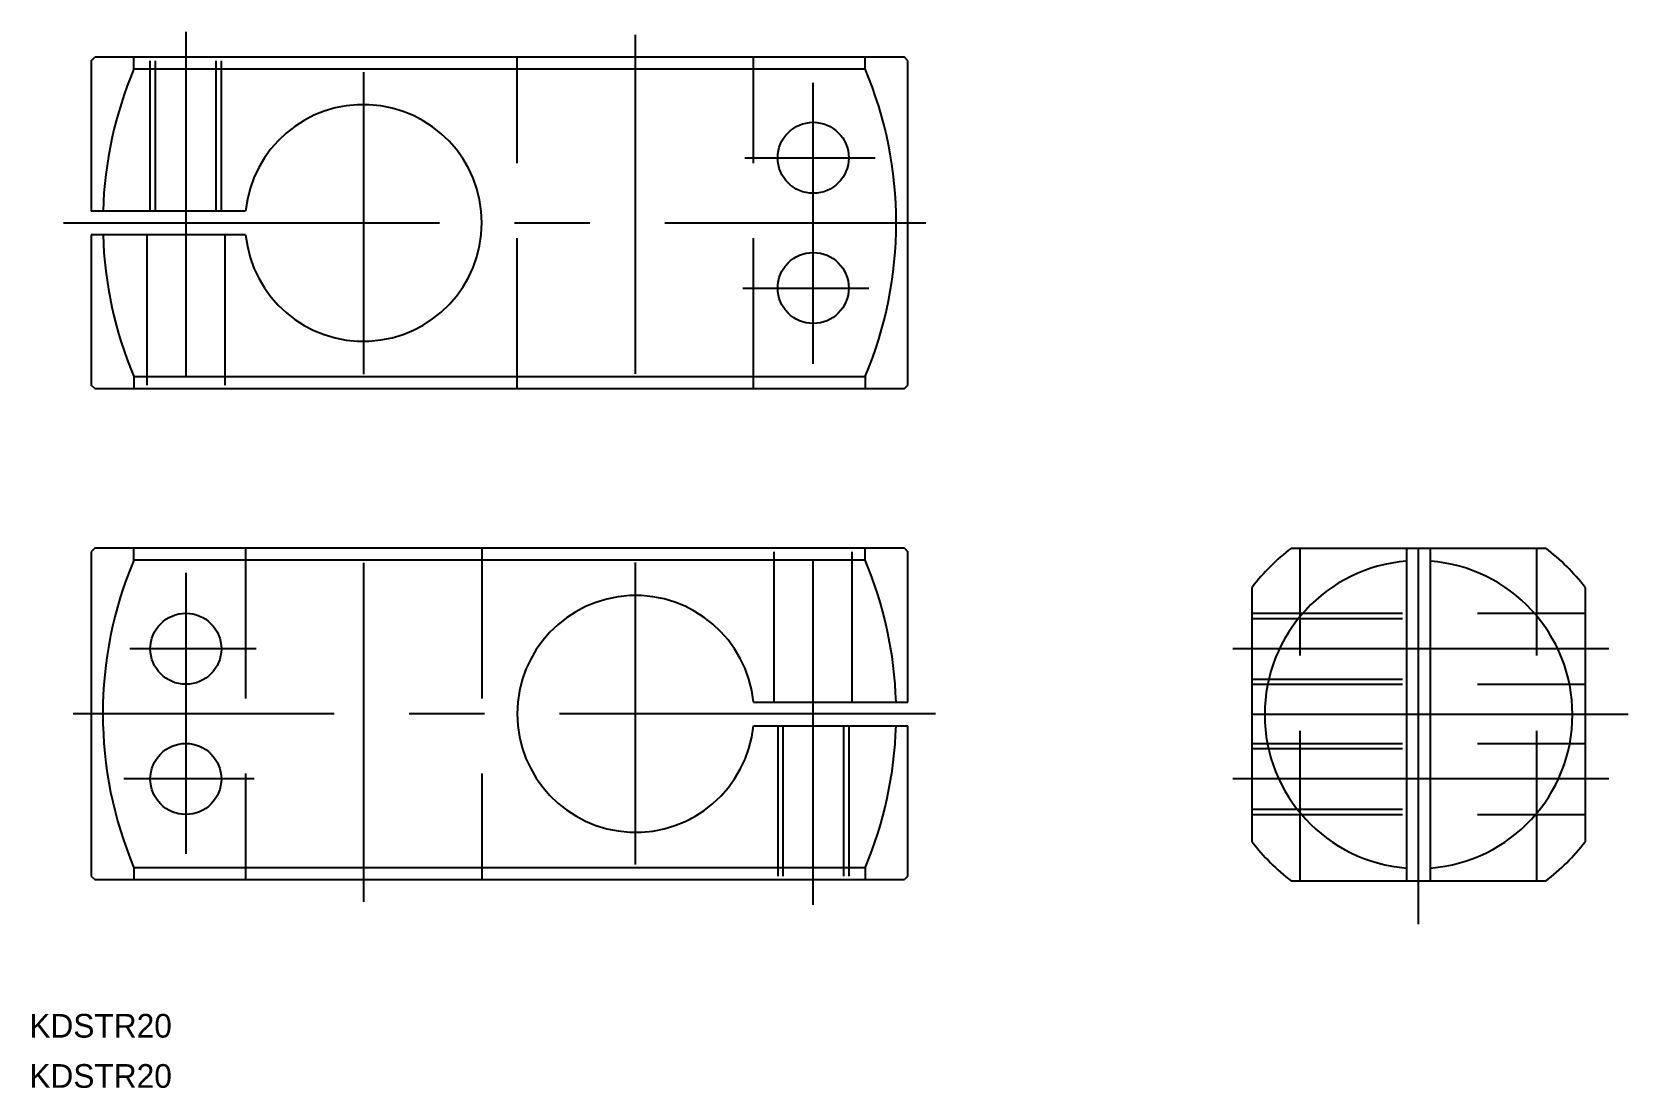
# Model space of a CAD drawing. Extents: x 410 to 545, y 631 to 720.
import ezdxf

# ---------------------------------------------------------------- set-up
doc = ezdxf.new("R2010")
doc.units = 0
doc.linetypes.add('CENTER', pattern=[50.8, 31.75, -6.35, 6.35, -6.35])
doc.linetypes.add('DASHED', pattern=[19.05, 12.7, -6.35])
doc.layers.get('0').update_dxf_attribs({"linetype": 'CONTINUOUS'})
doc.layers.add('CENTER', color=1, linetype='CENTER')

msp = doc.modelspace()

# ---------------------------------------------------------------- linework, layer by layer
at = {"color": 7, "linetype": 'CONTINUOUS'}
for p, q in [((414.72, 717.86), (415.02, 718.16)), ((414.72, 717.86), (414.72, 705.16)), ((483.42, 718.16), (415.02, 718.16)), ((418.34, 717.17), (418.34, 718.16)), ((480.1, 717.17), (480.1, 718.16)), ((483.72, 717.86), (483.42, 718.16)), ((483.72, 690.46), (483.72, 717.86)), ((418.34, 717.17), (480.1, 717.17)), ((427.77, 705.16), (414.72, 705.16)), ((414.72, 703.16), (414.72, 690.46)), ((427.77, 703.16), (414.72, 703.16)), ((415.02, 690.16), (414.72, 690.46)), ((418.32, 691.17), (418.32, 690.16)), ((418.32, 691.17), (480.11, 691.17)), ((480.11, 691.17), (480.11, 690.16)), ((483.42, 690.16), (483.72, 690.46)), ((415.02, 690.16), (483.42, 690.16)), ((415.02, 676.68), (414.72, 676.38)), ((414.72, 676.38), (414.72, 648.98)), ((483.42, 676.68), (415.02, 676.68)), ((418.32, 675.67), (418.32, 676.68)), ((480.11, 675.67), (418.32, 675.67)), ((480.11, 675.67), (480.11, 676.68)), ((483.42, 676.68), (483.72, 676.38)), ((483.72, 663.68), (483.72, 676.38)), ((516.11, 676.68), (537.6, 676.68)), ((525.86, 648.56), (525.86, 676.68)), ((527.86, 648.56), (527.86, 676.68)), ((512.79, 651.87), (512.79, 673.37)), ((540.92, 673.37), (540.92, 651.87)), ((470.67, 663.68), (483.72, 663.68)), ((470.67, 661.68), (483.72, 661.68)), ((483.72, 648.98), (483.72, 661.68)), ((414.72, 648.98), (415.02, 648.68)), ((415.02, 648.68), (483.42, 648.68)), ((480.1, 649.67), (418.34, 649.67)), ((418.34, 649.67), (418.34, 648.68)), ((480.1, 649.67), (480.1, 648.68)), ((483.72, 648.98), (483.42, 648.68)), ((537.6, 648.56), (516.11, 648.56))]:
    msp.add_line(p, q, dxfattribs=at)
at = {"color": 3, "linetype": 'DASHED'}
for p, q in [((419.72, 705.16), (419.72, 718.16)), ((420.15, 705.16), (420.15, 718.16)), ((425.28, 705.16), (425.28, 718.16)), ((425.72, 705.16), (425.72, 718.16)), ((450.72, 690.16), (450.72, 718.16)), ((470.67, 690.16), (470.67, 718.16)), ((419.42, 703.16), (419.42, 690.16)), ((426.02, 703.16), (426.02, 690.16)), ((427.77, 676.68), (427.77, 648.68)), ((447.72, 676.68), (447.72, 648.68)), ((472.42, 663.68), (472.42, 676.68)), ((479.02, 663.68), (479.02, 676.68)), ((516.86, 648.56), (516.86, 676.68)), ((536.86, 648.56), (536.86, 676.68)), ((512.79, 671.18), (540.92, 671.18)), ((512.79, 670.75), (525.86, 670.75)), ((512.79, 665.62), (525.86, 665.62)), ((512.79, 665.18), (540.92, 665.18)), ((472.72, 661.68), (472.72, 648.68)), ((473.15, 661.68), (473.15, 648.68)), ((478.28, 661.68), (478.28, 648.68)), ((478.72, 661.68), (478.72, 648.68)), ((512.79, 660.18), (540.92, 660.18)), ((512.79, 659.75), (525.86, 659.75)), ((512.79, 654.62), (525.86, 654.62)), ((512.79, 654.18), (540.92, 654.18))]:
    msp.add_line(p, q, dxfattribs=at)
at = {"color": 7, "linetype": 'CONTINUOUS'}
for centre in [(475.72, 709.66), (475.72, 698.66), (422.72, 668.18), (422.72, 657.18)]:
    msp.add_circle(centre, 3, dxfattribs=at)
for centre, radius, start, end in [((449.22, 704.16), 33.51, 157.1476, 178.29), ((449.22, 704.16), 33.51, 337.2001, 22.8524), ((437.72, 704.16), 10, 185.7392, 174.2608), ((449.22, 704.16), 33.51, 181.71, 202.7999), ((449.22, 662.68), 33.51, 157.2001, 202.8524), ((449.22, 662.68), 33.51, 1.71, 22.7999), ((526.86, 662.62), 17.7, 127.3865, 142.6135), ((526.86, 662.62), 13, 94.4117, 265.5883), ((526.86, 662.62), 13, 274.4117, 85.5883), ((526.86, 662.62), 17.7, 37.3865, 52.6135), ((460.72, 662.68), 10, 5.7392, 354.2608), ((449.22, 662.68), 33.51, 337.1476, 358.29), ((526.86, 662.62), 17.7, 217.3865, 232.6135), ((526.86, 662.62), 17.7, 307.3865, 322.6135)]:
    msp.add_arc(centre, radius, start, end, dxfattribs=at)
at = {"layer": 'CENTER', "color": 1, "linetype": 'CENTER'}
for p, q in [((422.72, 720.3), (422.72, 691.21)), ((460.72, 691.4), (460.72, 720.04)), ((437.72, 716.9), (437.72, 691.38)), ((475.72, 692.25), (475.72, 715.99)), ((469.95, 709.66), (480.95, 709.66)), ((412.39, 704.16), (485.23, 704.16)), ((469.78, 698.66), (480.43, 698.66)), ((526.86, 644.92), (526.86, 680.32)), ((475.72, 646.55), (475.72, 675.63)), ((422.72, 674.59), (422.72, 650.85)), ((437.72, 675.44), (437.72, 646.8)), ((460.72, 649.95), (460.72, 675.46)), ((428.65, 668.18), (418, 668.18)), ((542.92, 668.18), (510.79, 668.18)), ((486.05, 662.68), (413.2, 662.68)), ((544.56, 662.62), (509.16, 662.62)), ((428.48, 657.18), (417.49, 657.18)), ((542.92, 657.18), (510.79, 657.18))]:
    msp.add_line(p, q, dxfattribs=at)

# ---------------------------------------------------------------- texts
at = {"color": 7, "linetype": 'CONTINUOUS'}
for p in [(409.5, 635.33), (409.5, 631.09)]:
    msp.add_text('KDSTR20', height=2, dxfattribs=at).set_placement(p)

doc.saveas('drawing.dxf')
